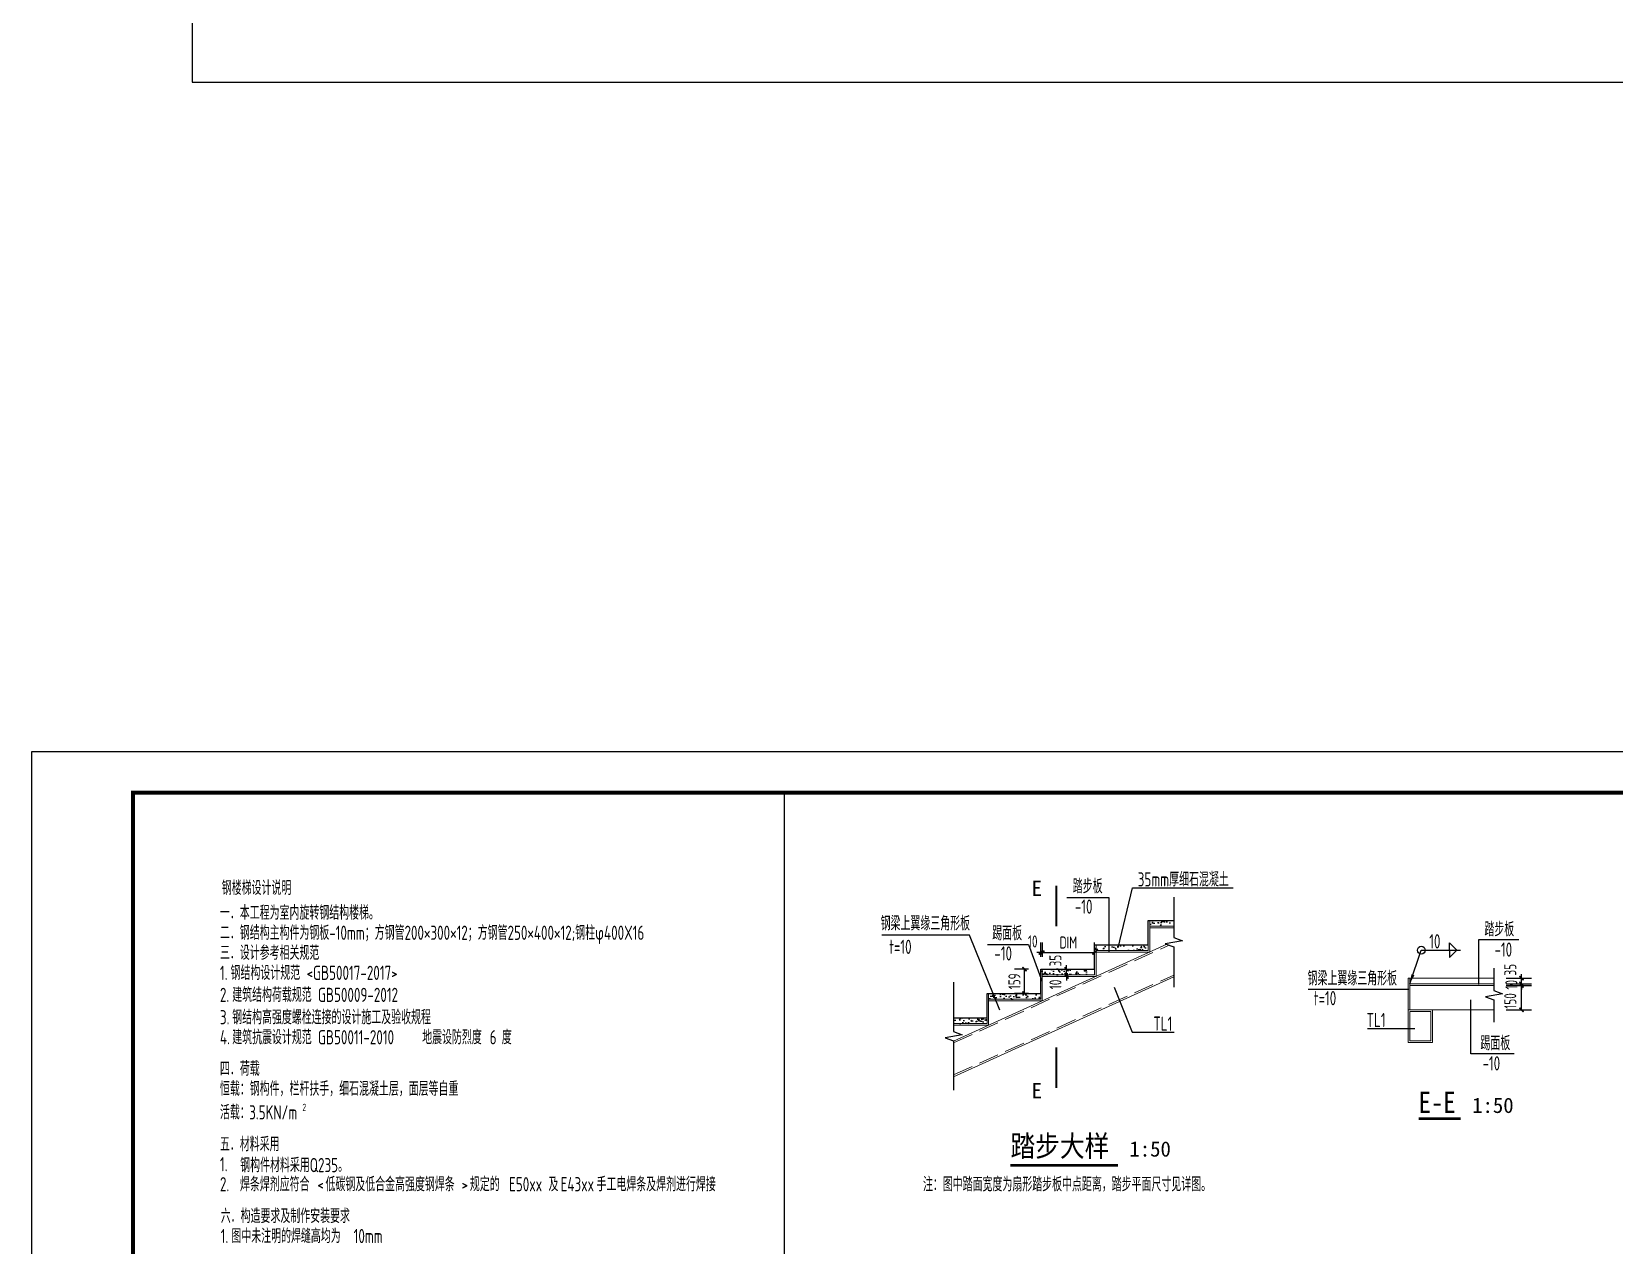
# Model space of a CAD drawing. Extents: x 6827379 to 6887889, y 99218 to 177608.
# Drawn here: x 6827379 to 6837136, y 106678 to 114157 of the extents above; entities that cross this region are included whole.
import ezdxf
from ezdxf.enums import TextEntityAlignment as Align

# ---------------------------------------------------------------- set-up
doc = ezdxf.new("R2010")
doc.units = 0
doc.header["$LTSCALE"] = 1000
doc.header["$MEASUREMENT"] = 0
for name, pattern in [('CONTINOUS', [2000000.0, 1000000.0, 1000000.0]), ('DASH', [0.35, 0.25, -0.1]), ('DASHED', [19.05, 12.7, -6.35])]:
    doc.linetypes.add(name, pattern=pattern)
for name, color, linetype in [('A_公文', 7, 'Continuous'), ('A_公标', 3, 'Continuous'), ('A_公框', 4, 'Continuous'), ('A_图名标注', 3, 'Continuous'), ('A_符号', 3, 'Continuous'), ('T-TEXT', 7, 'Continuous'), ('校对1', 2, 'Continuous')]:
    doc.layers.add(name, color=color, linetype=linetype)
doc.layers.add('BEAM', color=4, linetype='DASHED', lineweight=0)
doc.layers.add('BEAM_CON', color=4, linetype='Continuous', lineweight=0)
doc.styles.add('_TCH_DIM_T3', font='tssdeng.shx', dxfattribs={"width": 0.705882, "bigfont": 'tssdchn.shx'})
doc.styles.get("Standard").update_dxf_attribs({"font": 'tssdeng.shx', "bigfont": 'hztxt.shx'})
doc.styles.add('TSSD_REIN', font='Tssdeng.shx', dxfattribs={"width": 0.7, "bigfont": 'hztxt.shx'})
doc.styles.add('黑1', font='simhei.ttf', dxfattribs={"width": 0.85})
doc.styles.add('黑体', font='simhei.ttf')
doc.dimstyles.new('_TCH_ARCH&&25', dxfattribs={"dimtxt": 74.375, "dimasz": 25, "dimexe": 62.5, "dimexo": 75, "dimgap": 25, "dimtad": 1, "dimdec": 0, "dimzin": 0, "dimdsep": 46, "dimtxsty": '_TCH_DIM_T3', "dimblk": 'ARCHTICK', "dimcen": 0.09, "dimclrt": 7, "dimazin": 2, "dimtfac": 1, "dimtdec": 0, "dimtix": 1, "dimtmove": 2, "dimatfit": 3, "dimfxl": 1, "dimtolj": 1, "dimtzin": 0, "dimarcsym": 0})
doc.dimstyles.new('TSSD_LEADER_STYLE_60.0', dxfattribs={"dimtxt": 0.18, "dimasz": 60, "dimexe": 0.18, "dimexo": 0.0625, "dimgap": 0.09, "dimtad": 0, "dimtih": 1, "dimtoh": 1, "dimdec": 4, "dimzin": 0, "dimdsep": 46, "dimtxsty": 'Standard', "dimcen": 0.09, "dimadec": 0, "dimazin": 0, "dimtfac": 1, "dimtdec": 4, "dimtofl": 0, "dimtmove": 0, "dimatfit": 3, "dimfxl": 1, "dimtolj": 1, "dimtzin": 0, "dimarcsym": 0})

# ---------------------------------------------------------------- blocks, each defined once
blk = doc.blocks.new('dsfdsfdsf23f3f')
h = blk.add_hatch()
h.set_pattern_fill('混凝土', color=8, scale=10, style=0)
h.set_pattern_definition([(50, (2164981.487, 760131.92), (71.7260183, -6.2752135), [7.5, -82.5]), (355, (2164981.49, 760131.92), (-13.8751334, 75.2192134), [6, -66]), (100.4514, (2164987.464, 760131.396), (57.8509382, 68.9439542), [6.374019, -70.1142112]), (46.1842, (2164981.49, 760151.92), (106.7241049, -16.5519014), [11.25, -123.75]), (96.6356, (2164990.38, 760150.54), (93.4662706, 97.411787), [9.5610288, -105.1713]), (351.1842, (2164981.49, 760151.92), (93.4661945, 97.41186), [9, -99]), (21, (2164991.487, 760146.92), (59.6907052, -40.2618891), [7.5, -82.5]), (326, (2164991.49, 760146.92), (24.3315332, 72.5150045), [6, -66]), (71.4514, (2164996.46, 760143.564), (84.0222629, 32.2530497), [6.374019, -70.1142112]), (37.5, (2164981.487, 760131.92), (1.21598553, 33.28938538), [0, -65.2, 0, -67, 0, -66.25]), (7.5, (2164981.487, 760131.92), (26.30695374, 39.4411712), [0, -38.2, 0, -63.7, 0, -25.25]), (327.5, (2164959.187, 760131.92), (53.38224362, -2.25548717), [0, -25, 0, -78, 0, -103.5]), (317.5, (2164949.187, 760131.92), (58.31861693, 10.01049823), [0, -32.5, 0, -51.8, 0, -73.5])])
h.paths.add_polyline_path([(6405431.1, 128374.1), (6405100.1, 128374.1), (6405100.1, 128339.1), (6405431.1, 128339.1)])
at = {"color": 6}
blk.add_line((6405100.1, 128374.1), (6405431.1, 128374.1), dxfattribs=at)
at = {"layer": 'BEAM'}
for points in [[(6405431.1, 128339.1), (6405431.1, 128524.1), (6405441.1, 128524.1), (6405441.1, 128329), (6405431.1, 128329)], [(6405431.1, 128339.1), (6405110.1, 128339.1), (6405110.1, 128329), (6405431.1, 128329)]]:
    blk.add_lwpolyline(points, dxfattribs=at)
blk = doc.blocks.new('_ArchTick')
at = {"color": 0, "linetype": 'ByBlock', "const_width": 0.4}
blk.add_lwpolyline([(-0.5, -0.5), (0.5, 0.5)], dxfattribs=at)
blk = doc.blocks.new('*D102')
at = {"layer": 'A_公标', "color": 0, "linetype": 'CONTINOUS', "lineweight": -2, "transparency": 16777216}
for p, q in [((6833600.1, 108455), (6833600.1, 108544.5)), ((6833610.1, 108455), (6833610.1, 108544.5)), ((6833600.1, 108482), (6833575.1, 108482)), ((6833600.1, 108482), (6833610.1, 108482)), ((6833610.1, 108482), (6833635.1, 108482))]:
    blk.add_line(p, q, dxfattribs=at)
at = {"layer": 'Defpoints', "color": 0, "linetype": 'CONTINOUS', "transparency": 16777216}
for p in [(6833610.1, 108482), (6833600.1, 108380), (6833610.1, 108380)]:
    blk.add_point(p, dxfattribs=at)
at = {"layer": 'A_公标', "color": 0, "linetype": 'CONTINOUS', "lineweight": -2, "transparency": 16777216, "xscale": 25, "yscale": 25, "zscale": 25}
blk.add_blockref('_ArchTick', (6833600.1, 108482), dxfattribs=at)
at = {"layer": 'A_公标', "color": 0, "linetype": 'CONTINOUS', "lineweight": -2, "transparency": 16777216, "xscale": 25, "yscale": 25, "zscale": 25, "rotation": 180}
blk.add_blockref('_ArchTick', (6833610.1, 108482), dxfattribs=at)
at = {"layer": 'A_公标', "color": 7, "linetype": 'CONTINOUS', "transparency": 16777216, "insert": (6833550.8, 108550.7), "char_height": 74.38, "attachment_point": 5, "style": '_TCH_DIM_T3'}
blk.add_mtext('\\A1;10', dxfattribs=at)
blk = doc.blocks.new('*D103')
at = {"layer": 'A_公标', "color": 0, "linetype": 'CONTINOUS', "lineweight": -2, "transparency": 16777216}
for p, q in [((6833610.1, 108455), (6833610.1, 108544.5)), ((6833931.1, 108455), (6833931.1, 108544.5)), ((6833610.1, 108482), (6833931.1, 108482))]:
    blk.add_line(p, q, dxfattribs=at)
at = {"layer": 'Defpoints', "color": 0, "linetype": 'CONTINOUS', "transparency": 16777216}
for p in [(6833931.1, 108482), (6833610.1, 108380), (6833931.1, 108380)]:
    blk.add_point(p, dxfattribs=at)
at = {"layer": 'A_公标', "color": 0, "linetype": 'CONTINOUS', "lineweight": -2, "transparency": 16777216, "xscale": 25, "yscale": 25, "zscale": 25, "rotation": 180}
blk.add_blockref('_ArchTick', (6833610.1, 108482), dxfattribs=at)
at = {"layer": 'A_公标', "color": 0, "linetype": 'CONTINOUS', "lineweight": -2, "transparency": 16777216, "xscale": 25, "yscale": 25, "zscale": 25}
blk.add_blockref('_ArchTick', (6833931.1, 108482), dxfattribs=at)
at = {"layer": 'A_公标', "color": 7, "linetype": 'CONTINOUS', "transparency": 16777216, "insert": (6833770.6, 108544.2), "char_height": 74.38, "attachment_point": 5, "style": '_TCH_DIM_T3'}
blk.add_mtext('\\A1;DIM', dxfattribs=at)
blk = doc.blocks.new('*D104')
at = {"layer": 'A_公标', "color": 0, "linetype": 'CONTINOUS', "lineweight": -2, "transparency": 16777216}
for p, q in [((6833525.1, 108380), (6833437.6, 108380)), ((6833500.1, 108230), (6833500.1, 108380)), ((6833525.1, 108230), (6833437.6, 108230))]:
    blk.add_line(p, q, dxfattribs=at)
at = {"layer": 'Defpoints', "color": 0, "linetype": 'CONTINOUS', "transparency": 16777216}
for p in [(6833500.1, 108380), (6833600.1, 108380), (6833600.1, 108230)]:
    blk.add_point(p, dxfattribs=at)
at = {"layer": 'A_公标', "color": 0, "linetype": 'CONTINOUS', "lineweight": -2, "transparency": 16777216, "xscale": 25, "yscale": 25, "zscale": 25}
for p, rotation in [((6833500.1, 108380), 90), ((6833500.1, 108230), 270)]:
    blk.add_blockref('_ArchTick', p, dxfattribs=dict(at, rotation=rotation))
at = {"layer": 'A_公标', "color": 7, "linetype": 'CONTINOUS', "transparency": 16777216, "insert": (6833437.9, 108305), "char_height": 74.38, "attachment_point": 5, "rotation": 90, "style": '_TCH_DIM_T3'}
blk.add_mtext('\\A1;159', dxfattribs=at)
blk = doc.blocks.new('*D105')
at = {"layer": 'A_公标', "color": 0, "linetype": 'CONTINOUS', "lineweight": -2, "transparency": 16777216}
for p, q in [((6833707.1, 108345), (6833697.1, 108345)), ((6833707.1, 108335), (6833697.1, 108335)), ((6833759.6, 108345), (6833759.6, 108370)), ((6833759.6, 108335), (6833759.6, 108345)), ((6833759.6, 108335), (6833759.6, 108310))]:
    blk.add_line(p, q, dxfattribs=at)
at = {"layer": 'Defpoints', "color": 0, "linetype": 'CONTINOUS', "transparency": 16777216}
for p in [(6833759.6, 108345), (6833782.1, 108345), (6833782.1, 108335)]:
    blk.add_point(p, dxfattribs=at)
at = {"layer": 'A_公标', "color": 0, "linetype": 'CONTINOUS', "lineweight": -2, "transparency": 16777216, "xscale": 25, "yscale": 25, "zscale": 25}
for p, rotation in [((6833759.6, 108345), 270), ((6833759.6, 108335), 90)]:
    blk.add_blockref('_ArchTick', p, dxfattribs=dict(at, rotation=rotation))
at = {"layer": 'A_公标', "color": 7, "linetype": 'CONTINOUS', "transparency": 16777216, "insert": (6833690.8, 108285.8), "char_height": 74.38, "attachment_point": 5, "rotation": 90, "style": '_TCH_DIM_T3'}
blk.add_mtext('\\A1;10', dxfattribs=at)
blk = doc.blocks.new('*D106')
at = {"layer": 'A_公标', "color": 0, "linetype": 'CONTINOUS', "lineweight": -2, "transparency": 16777216}
for p, q in [((6833759.6, 108380), (6833759.6, 108405)), ((6833707.1, 108380), (6833697.1, 108380)), ((6833707.1, 108345), (6833697.1, 108345)), ((6833759.6, 108345), (6833759.6, 108380)), ((6833759.6, 108345), (6833759.6, 108320))]:
    blk.add_line(p, q, dxfattribs=at)
at = {"layer": 'Defpoints', "color": 0, "linetype": 'CONTINOUS', "transparency": 16777216}
for p in [(6833759.6, 108380), (6833782.1, 108380), (6833782.1, 108345)]:
    blk.add_point(p, dxfattribs=at)
at = {"layer": 'A_公标', "color": 0, "linetype": 'CONTINOUS', "lineweight": -2, "transparency": 16777216, "xscale": 25, "yscale": 25, "zscale": 25}
for p, rotation in [((6833759.6, 108380), 270), ((6833759.6, 108345), 90)]:
    blk.add_blockref('_ArchTick', p, dxfattribs=dict(at, rotation=rotation))
at = {"layer": 'A_公标', "color": 7, "linetype": 'CONTINOUS', "transparency": 16777216, "insert": (6833690.8, 108432.5), "char_height": 74.38, "attachment_point": 5, "rotation": 90, "style": '_TCH_DIM_T3'}
blk.add_mtext('\\A1;35', dxfattribs=at)
blk = doc.blocks.new('*D172')
at = {"layer": 'A_公标', "color": 0, "linetype": 'CONTINOUS', "lineweight": -2, "transparency": 16777216}
for p, q in [((6836468.6, 108279), (6836626.1, 108279)), ((6836563.6, 108129), (6836563.6, 108279)), ((6836468.6, 108129), (6836626.1, 108129))]:
    blk.add_line(p, q, dxfattribs=at)
at = {"layer": 'Defpoints', "color": 0, "linetype": 'CONTINOUS', "transparency": 16777216}
for p in [(6836393.6, 108279), (6836563.6, 108279), (6836393.6, 108129)]:
    blk.add_point(p, dxfattribs=at)
at = {"layer": 'A_公标', "color": 0, "linetype": 'CONTINOUS', "lineweight": -2, "transparency": 16777216, "xscale": 25, "yscale": 25, "zscale": 25}
for p, rotation in [((6836563.6, 108279), 90), ((6836563.6, 108129), 270)]:
    blk.add_blockref('_ArchTick', p, dxfattribs=dict(at, rotation=rotation))
at = {"layer": 'A_公标', "color": 7, "linetype": 'CONTINOUS', "transparency": 16777216, "insert": (6836494.8, 108184), "char_height": 74.38, "attachment_point": 5, "rotation": 90, "style": '_TCH_DIM_T3'}
blk.add_mtext('\\A1;150', dxfattribs=at)
blk = doc.blocks.new('*D173')
at = {"layer": 'A_公标', "color": 0, "linetype": 'CONTINOUS', "lineweight": -2, "transparency": 16777216}
for p, q in [((6836563.6, 108289), (6836563.6, 108314)), ((6836468.6, 108289), (6836626.1, 108289)), ((6836468.6, 108279), (6836626.1, 108279)), ((6836563.6, 108279), (6836563.6, 108289)), ((6836563.6, 108279), (6836563.6, 108254))]:
    blk.add_line(p, q, dxfattribs=at)
at = {"layer": 'Defpoints', "color": 0, "linetype": 'CONTINOUS', "transparency": 16777216}
for p in [(6836393.6, 108289), (6836393.6, 108279), (6836563.6, 108289)]:
    blk.add_point(p, dxfattribs=at)
at = {"layer": 'A_公标', "color": 0, "linetype": 'CONTINOUS', "lineweight": -2, "transparency": 16777216, "xscale": 25, "yscale": 25, "zscale": 25}
for p, rotation in [((6836563.6, 108289), 270), ((6836563.6, 108279), 90)]:
    blk.add_blockref('_ArchTick', p, dxfattribs=dict(at, rotation=rotation))
at = {"layer": 'A_公标', "color": 7, "linetype": 'CONTINOUS', "transparency": 16777216, "insert": (6836501.4, 108284), "char_height": 74.38, "attachment_point": 5, "rotation": 90, "style": '_TCH_DIM_T3'}
blk.add_mtext('\\A1;10', dxfattribs=at)
blk = doc.blocks.new('*D174')
at = {"layer": 'A_公标', "color": 0, "linetype": 'CONTINOUS', "lineweight": -2, "transparency": 16777216}
for p, q in [((6836468.6, 108324), (6836626.1, 108324)), ((6836563.6, 108324), (6836563.6, 108349)), ((6836563.6, 108289), (6836563.6, 108324)), ((6836468.6, 108289), (6836626.1, 108289)), ((6836563.6, 108289), (6836563.6, 108264))]:
    blk.add_line(p, q, dxfattribs=at)
at = {"layer": 'Defpoints', "color": 0, "linetype": 'CONTINOUS', "transparency": 16777216}
for p in [(6836393.6, 108324), (6836563.6, 108324), (6836393.6, 108289)]:
    blk.add_point(p, dxfattribs=at)
at = {"layer": 'A_公标', "color": 0, "linetype": 'CONTINOUS', "lineweight": -2, "transparency": 16777216, "xscale": 25, "yscale": 25, "zscale": 25}
for p, rotation in [((6836563.6, 108324), 270), ((6836563.6, 108289), 90)]:
    blk.add_blockref('_ArchTick', p, dxfattribs=dict(at, rotation=rotation))
at = {"layer": 'A_公标', "color": 7, "linetype": 'CONTINOUS', "transparency": 16777216, "insert": (6836494.8, 108376.4), "char_height": 74.38, "attachment_point": 5, "rotation": 90, "style": '_TCH_DIM_T3'}
blk.add_mtext('\\A1;35', dxfattribs=at)

msp = doc.modelspace()

# ---------------------------------------------------------------- hatches: boundary and pattern name
h = msp.add_hatch()
h.set_pattern_fill('混凝土', color=8, scale=10, style=0)
h.set_pattern_definition([(50, (2594143.41, 740437.86), (71.7260183, -6.2752135), [7.5, -82.5]), (355, (2594143.41, 740437.86), (-13.8751334, 75.2192134), [6, -66]), (100.4514, (2594149.39, 740437.34), (57.8509382, 68.9439542), [6.374019, -70.1142112]), (46.1842, (2594143.41, 740457.86), (106.7241049, -16.5519014), [11.25, -123.75]), (96.6356, (2594152.3, 740456.48), (93.4662706, 97.411787), [9.5610288, -105.1713]), (351.1842, (2594143.41, 740457.86), (93.4661945, 97.41186), [9, -99]), (21, (2594153.41, 740452.86), (59.6907052, -40.2618891), [7.5, -82.5]), (326, (2594153.41, 740452.86), (24.3315332, 72.5150045), [6, -66]), (71.4514, (2594158.386, 740449.506), (84.0222629, 32.2530497), [6.374019, -70.1142112]), (37.5, (2594143.411, 740437.86), (1.21598553, 33.28938538), [0, -65.2, 0, -67, 0, -66.25]), (7.5, (2594143.41, 740437.86), (26.30695374, 39.4411712), [0, -38.2, 0, -63.7, 0, -25.25]), (327.5, (2594121.111, 740437.86), (53.38224362, -2.25548717), [0, -25, 0, -78, 0, -103.5]), (317.5, (2594111.11, 740437.86), (58.31861693, 10.01049823), [0, -32.5, 0, -51.8, 0, -73.5])])
h.paths.add_polyline_path([(6834420.6, 108680), (6834262.1, 108680), (6834262.1, 108645), (6834420.6, 108645)])
h = msp.add_hatch()
h.set_pattern_fill('混凝土', color=8, scale=10, style=0)
h.set_pattern_definition([(50, (2592819.41, 739837.86), (71.7260183, -6.2752135), [7.5, -82.5]), (355, (2592819.41, 739837.86), (-13.8751334, 75.2192134), [6, -66]), (100.4514, (2592825.39, 739837.34), (57.8509382, 68.9439542), [6.374019, -70.1142112]), (46.1842, (2592819.41, 739857.86), (106.7241049, -16.5519014), [11.25, -123.75]), (96.6356, (2592828.3, 739856.48), (93.4662706, 97.411787), [9.5610288, -105.1713]), (351.1842, (2592819.41, 739857.86), (93.4661945, 97.41186), [9, -99]), (21, (2592829.41, 739852.86), (59.6907052, -40.2618891), [7.5, -82.5]), (326, (2592829.41, 739852.86), (24.3315332, 72.5150045), [6, -66]), (71.4514, (2592834.386, 739849.506), (84.0222629, 32.2530497), [6.374019, -70.1142112]), (37.5, (2592819.411, 739837.86), (1.21598553, 33.28938538), [0, -65.2, 0, -67, 0, -66.25]), (7.5, (2592819.41, 739837.86), (26.30695374, 39.4411712), [0, -38.2, 0, -63.7, 0, -25.25]), (327.5, (2592797.111, 739837.86), (53.38224362, -2.25548717), [0, -25, 0, -78, 0, -103.5]), (317.5, (2592787.11, 739837.86), (58.31861693, 10.01049823), [0, -32.5, 0, -51.8, 0, -73.5])])
h.paths.add_polyline_path([(6833062.6, 108080), (6833062.6, 108045), (6833269.1, 108045), (6833269.1, 108080)])
h.paths.add_polyline_path([(6832948.1, 108045), (6832948.1, 108080), (6832938.1, 108080), (6832938.1, 108045)])

# ---------------------------------------------------------------- linework, layer by layer
at = {"color": 6}
for p, q in [((6834262.1, 108680), (6834420.6, 108680)), ((6833062.6, 108080), (6833269.1, 108080))]:
    msp.add_line(p, q, dxfattribs=at)
for p, q in [((6836119.7, 108542.7), (6836165.5, 108496.9)), ((6836119.7, 108496.9), (6836119.7, 108542.7)), ((6836119.7, 108496.9), (6836119.8, 108451.1)), ((6836119.8, 108451.1), (6836165.5, 108496.9))]:
    msp.add_line(p, q)
at = {"layer": 'A_公标'}
for points in [[(6834021.2, 108489.5), (6834021.2, 108819.7), (6833760.1, 108819.7)], [(6834077.6, 108512), (6834165.6, 108880.3), (6834787.2, 108880.3)], [(6833348.1, 108127), (6833160.4, 108588.6), (6832620, 108588.6)], [(6833272.2, 108531.2), (6833525, 108531.2), (6833606.1, 108309)], [(6836547.5, 108559.7), (6836298.1, 108559.7), (6836298.1, 108284.5)], [(6834052.1, 108268), (6834163.6, 107991.3), (6834423.6, 107991.3)], [(6835249.5, 108257), (6835870.1, 108257)], [(6836519, 107857.2), (6836252.1, 107857.2), (6836252.1, 108190)], [(6835615.1, 108013.5), (6835615.1, 108013.5), (6835906.1, 108013.5)]]:
    msp.add_lwpolyline(points, dxfattribs=at)
at = {"layer": 'A_公框', "color": 0, "linetype": 'CONTINOUS'}
msp.add_lwpolyline([(6828368.3, 113845.2), (6887889.5, 113845.2), (6887889.5, 143545.2), (6828368.3, 143545.2)], close=True, dxfattribs=at)
at = {"layer": 'A_公框', "linetype": 'CONTINOUS'}
msp.add_lwpolyline([(6827379.4, 99218.3), (6842229.4, 99218.3), (6842229.4, 109718.3), (6827379.4, 109718.3)], close=True, dxfattribs=at)
at = {"layer": 'A_公框', "linetype": 'CONTINOUS', "const_width": 25}
msp.add_lwpolyline([(6828004.4, 99468.3), (6841979.4, 99468.3), (6841979.4, 109468.3), (6828004.4, 109468.3)], close=True, dxfattribs=at)
at = {"layer": 'A_图名标注', "const_width": 17.5}
for points in [[(6835930.2, 107458.9), (6836189.9, 107458.9)], [(6833413.6, 107170.7), (6834076.9, 107170.7)]]:
    msp.add_lwpolyline(points, dxfattribs=at)
at = {"layer": 'A_符号', "const_width": 12.5}
for points in [[(6833696.1, 108894), (6833696.1, 108644)], [(6833696.1, 107897.5), (6833696.1, 107647.5)]]:
    msp.add_lwpolyline(points, dxfattribs=at)
at = {"layer": 'A_符号'}
for points in [[(6834420.6, 108823.8), (6834420.6, 108574.2), (6834473.1, 108555.1), (6834368.1, 108536.6), (6834420.6, 108518), (6834420.6, 108268.5)], [(6836393.6, 108385.8), (6836393.6, 108248), (6836446.1, 108228.9), (6836341.1, 108210.4), (6836393.6, 108191.7), (6836393.6, 108054)], [(6833062.6, 108300.8), (6833062.6, 107995.2), (6833115.1, 107976.1), (6833010.1, 107957.6), (6833062.6, 107939), (6833062.6, 107633.5)]]:
    msp.add_lwpolyline(points, dxfattribs=at)
at = {"layer": 'BEAM', "linetype": 'DASH', "ltscale": 0.5}
for p, q in [((6833062.6, 107925.9), (6834391.7, 108528.2)), ((6833062.6, 107728.3), (6834420.6, 108343.7))]:
    msp.add_line(p, q, dxfattribs=at)
at = {"layer": 'BEAM'}
for points in [[(6834420.6, 108645), (6834272.1, 108645), (6834272.1, 108635), (6834420.6, 108635)], [(6833269.1, 108045), (6833269.1, 108230), (6833279.1, 108230), (6833279.1, 108035), (6833269.1, 108035)], [(6833269.1, 108045), (6833062.6, 108045)], [(6833062.6, 108035), (6833269.1, 108035)]]:
    msp.add_lwpolyline(points, dxfattribs=at)
at = {"layer": 'BEAM_CON'}
for p, q in [((6833062.6, 107936.9), (6834378.1, 108533.1)), ((6833062.6, 107717.3), (6834420.6, 108332.7)), ((6835875.6, 108324), (6836393.6, 108324)), ((6835875.6, 108289), (6836393.6, 108289)), ((6835875.6, 108279), (6836393.6, 108279)), ((6836015.6, 108129), (6836393.6, 108129))]:
    msp.add_line(p, q, dxfattribs=at)
for points in [[(6835865.6, 108129), (6835865.6, 108324), (6835875.6, 108324), (6835875.6, 108289)], [(6835875.6, 108289), (6835875.6, 108129)], [(6835865.6, 108129), (6835865.6, 108129), (6836015.6, 108129), (6836015.6, 107929), (6835865.6, 107929), (6835865.6, 108129)]]:
    msp.add_lwpolyline(points, dxfattribs=at)
msp.add_lwpolyline([(6835875.6, 108119), (6836005.6, 108119), (6836005.6, 107939), (6835875.6, 107939)], close=True, dxfattribs=at)
at = {"layer": 'T-TEXT', "linetype": 'Continuous'}
msp.add_line((6835946.4, 108496.9), (6836188.8, 108496.9), dxfattribs=at)
msp.add_circle((6835946.4, 108496.9), 24, dxfattribs=at)
at = {"layer": '校对1', "linetype": 'CONTINOUS'}
msp.add_lwpolyline([(6828004.4, 103397), (6832019.6, 103397), (6832019.6, 109468.3)], dxfattribs=at)
at = {"layer": '校对1', "color": 4, "linetype": 'CONTINOUS'}
for points in [[(6834262.1, 108530), (6834262.1, 108680), (6834420.6, 108680)], [(6833931.1, 108380), (6833931.1, 108530), (6834262.1, 108530)], [(6833600.1, 108230), (6833600.1, 108380), (6833931.1, 108380)], [(6833269.1, 108080), (6833269.1, 108230), (6833600.1, 108230)], [(6833062.6, 108080), (6833269.1, 108080)]]:
    msp.add_lwpolyline(points, dxfattribs=at)

# ---------------------------------------------------------------- block references
at = {"layer": '校对1', "color": 2, "linetype": 'CONTINOUS'}
for p in [(428830.9, -19844.1), (428499.9, -19994.1), (428168.9, -20144.1)]:
    msp.add_blockref('dsfdsfdsf23f3f', p, dxfattribs=at)

# ---------------------------------------------------------------- texts
at = {"layer": 'A_公文', "linetype": 'CONTINOUS', "style": 'TSSD_REIN', "width": 0.7}
for s, height, p in [('钢楼梯设计说明', 87.5, (6828551.6, 108836.7)), ('一．本工程为室内旋转钢结构楼梯。', 87.5, (6828540.2, 108684.1)), ('二．钢结构主构件为钢板-10mm；方钢管200×300×12；方钢管250×400×12;钢柱φ400X16', 87.5, (6828540.2, 108560.6)), ('三．设计参考相关规范', 87.5, (6828540.2, 108437.1)), ('1.', 87.5, (6828540.2, 108313.6)), ('钢结构设计规范', 87.5, (6828605.8, 108313.6)), ('<GB50017-2017>', 87.5, (6829074, 108313.6)), ('2.', 87.5, (6828540.2, 108177.8)), ('建筑结构荷载规范', 87.5, (6828615.8, 108177.8)), ('GB50009-2012', 87.5, (6829144.1, 108177.8)), ('3.', 87.5, (6828540.2, 108040.2)), ('钢结构高强度螺栓连接的设计施工及验收规程', 87.5, (6828615.8, 108040.2)), ('建筑抗震设计规范', 87.5, (6828615.8, 107916.7)), ('地震设防烈度', 87.5, (6829786.7, 107916.7)), ('度', 87.5, (6830277.5, 107916.7)), ('4.', 87.5, (6828540.2, 107916.7)), ('GB50011-2010', 87.5, (6829144.1, 107916.7)), ('6', 87.5, (6830203, 107916.7)), ('四．荷载', 87.5, (6828540.2, 107722.8)), ('恒载：钢构件，栏杆扶手，细石混凝土层，面层等自重', 87.5, (6828540.2, 107599.3)), ('活载：', 87.5, (6828540.2, 107453.8)), ('3.5KN/m', 87.5, (6828720.4, 107453.8)), ('2', 43.8, (6829047.9, 107506.7)), ('五．材料采用', 87.5, (6828540.2, 107257.9)), ('1.', 87.5, (6828540.2, 107134.4)), ('钢构件材料采用Q235。', 87.5, (6828665.1, 107128.8)), ('2.', 87.5, (6828540.2, 107010.9)), ('焊条焊剂应符合', 87.5, (6828663.7, 107010.9)), ('<', 87.5, (6829140.5, 107010.9)), ('低碳钢及低合金高强度钢焊条', 87.5, (6829190.9, 107010.9)), ('>', 87.5, (6830030.3, 107010.9)), ('规定的', 87.5, (6830080.7, 107010.9)), ('E50xx', 87.5, (6830322.5, 107010.9)), ('及', 87.5, (6830565.8, 107010.9)), ('E43xx', 87.5, (6830640, 107010.9)), ('手工电焊条及焊剂进行焊接', 87.5, (6830861.9, 107010.9)), ('六．构造要求及制作安装要求', 87.5, (6828545.2, 106815)), ('1.', 87.5, (6828545.2, 106691.6)), ('图中未注明的焊缝高均为', 87.5, (6828610.7, 106691.6)), ('10mm', 87.5, (6829364.3, 106691.6))]:
    msp.add_text(s, height=height, dxfattribs=at).set_placement(p)
at = {"layer": 'A_公文', "style": '黑体'}
for s, height, p in [('E', 93.9, (6833544.2, 108831.5)), ('E', 93.9, (6833544.2, 107585)), ('1:50', 93.88, (6836259.9, 107493.9)), ('1:50', 93.88, (6834146.9, 107224.9))]:
    msp.add_text(s, height=height, dxfattribs=at).set_placement(p)
at = {"layer": 'A_公文', "style": '黑1', "width": 0.85}
for s, p in [('E-E', (6835930.2, 107493.9)), ('踏步大样', (6833413.6, 107224.9))]:
    msp.add_text(s, height=131.43, dxfattribs=at).set_placement(p)
at = {"layer": 'T-TEXT', "linetype": 'Continuous', "style": 'TSSD_REIN', "width": 0.7}
for s, p in [('35mm厚细石混凝土', (6834478.7, 108889.5)), ('踏步板', (6833889.5, 108846.6)), ('-10', (6833864.8, 108721.7)), ('踢面板', (6833393.3, 108558.1)), ('踏步板', (6836427.2, 108581.8)), ('-10', (6833368.6, 108433.2)), ('-10', (6836451.9, 108456.9)), ('TL1', (6835667.2, 108022.7)), ('TL1', (6834352.7, 108000.5)), ('踢面板', (6836402.8, 107880.7)), ('-10', (6836378.1, 107755.8)), ('注：图中踏面宽度为扇形踏步板中点距离，踏步平面尺寸见详图。', (6833762.2, 107010.5))]:
    msp.add_text(s, height=87.5, dxfattribs=at).set_placement(p, align=Align.CENTER)
for s, p in [('钢梁上翼缘三角形板', (6832613.1, 108618.4)), ('t=10', (6832665.4, 108473.9)), ('10', (6835995.2, 108507.6, -450)), ('钢梁上翼缘三角形板', (6835245.4, 108279.5)), ('t=10', (6835283.2, 108157.4))]:
    msp.add_text(s, height=87.5, dxfattribs=at).set_placement(p)

# ---------------------------------------------------------------- dimensions: what is measured, and where the dimension line sits
at = {"layer": 'A_公标', "linetype": 'CONTINOUS'}
for base, p1, p2, angle, picture, middle in [((6833610.1, 108482), (6833600.1, 108380), (6833610.1, 108380), 0, '*D102', (6833550.8, 108550.7)), ((6833759.6, 108380), (6833782.1, 108345), (6833782.1, 108380), 90, '*D106', (6833690.8, 108432.5)), ((6836563.6, 108324), (6836393.6, 108289), (6836393.6, 108324), 90, '*D174', (6836494.8, 108376.4)), ((6833759.6, 108345), (6833782.1, 108335), (6833782.1, 108345), 90, '*D105', (6833690.8, 108285.8)), ((6836563.6, 108279), (6836393.6, 108129), (6836393.6, 108279), 90, '*D172', (6836494.8, 108184))]:
    dim = msp.add_linear_dim(base=base, p1=p1, p2=p2, angle=angle, dimstyle='_TCH_ARCH&&25', dxfattribs=at)
    dim.commit()
    dim.dimension.update_dxf_attribs({"geometry": picture, "text_midpoint": middle, "dimtype": 129})
for p1, p2, distance, text, picture, middle in [((6833610.1, 108380), (6833931.1, 108380), 102, 'DIM', '*D103', (6833770.6, 108544.2)), ((6833600.1, 108230), (6833600.1, 108380), 100, '159', '*D104', (6833437.9, 108305))]:
    dim = msp.add_aligned_dim(p1=p1, p2=p2, distance=distance, text=text, dimstyle='_TCH_ARCH&&25', dxfattribs=at)
    dim.commit()
    dim.dimension.update_dxf_attribs({"geometry": picture, "text_midpoint": middle})
dim = msp.add_aligned_dim(p1=(6836393.6, 108279), p2=(6836393.6, 108289), distance=-170, dimstyle='_TCH_ARCH&&25', dxfattribs=at)
dim.commit()
dim.dimension.update_dxf_attribs({"geometry": '*D173', "text_midpoint": (6836501.4, 108284)})

# ---------------------------------------------------------------- leaders
at = {"layer": 'T-TEXT', "linetype": 'Continuous'}
msp.add_leader([(6835875.1, 108289), (6835946.4, 108496.9)], dimstyle='TSSD_LEADER_STYLE_60.0', dxfattribs=at)

doc.saveas('drawing.dxf')
